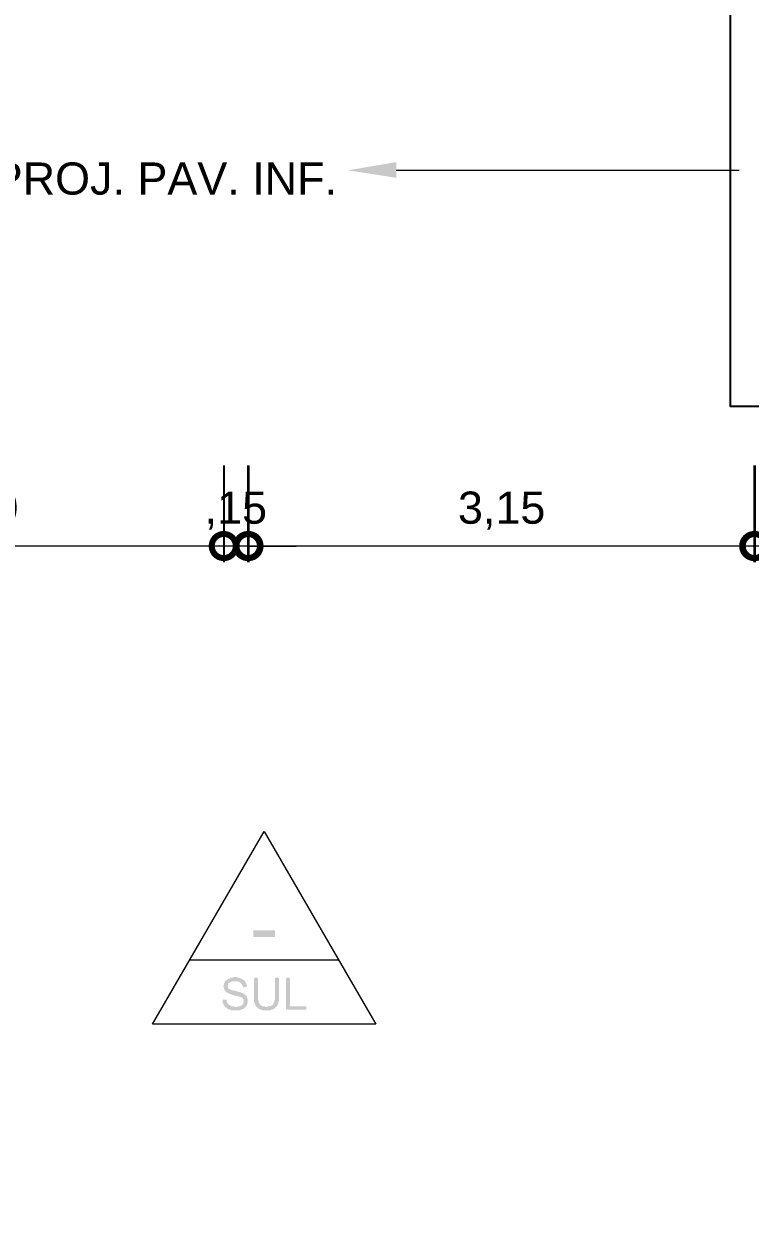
# Model space of a CAD drawing. Header units: millimetres. Extents: x 1293.7 to 1337.9, y 1512.4 to 1531.6.
# Drawn here: x 1320.24 to 1324.76, y 1512.44 to 1519.85 of the extents above; entities that cross this region are included whole.
import ezdxf

# ---------------------------------------------------------------- set-up
doc = ezdxf.new("R2010")
doc.units = ezdxf.units.MM
for name, color, linetype in [('ARQ_ALV CT', 5, 'Continuous'), ('ARQ_TXT 01', 130, 'Continuous'), ('PDF5_ARQ_COTA_AZUL', 5, 'Continuous'), ('PDF5_SIMB_02', 7, 'Continuous'), ('PDF5_SIMB_TXT', 7, 'Continuous'), ('SIMB_PREENCHIMENTO', 253, 'Continuous')]:
    doc.layers.add(name, color=color, linetype=linetype)
doc.layers.add('ARQ_COTA_AZUL', color=5, linetype='Continuous', lineweight=20, true_color=0x0000ff)
doc.styles.add('Annot_2.0mm', font='arial.ttf', dxfattribs={"height": 2})
doc.styles.add('cota', font='arial.ttf')
doc.dimstyles.new('Info 01 - annot', dxfattribs={"dimtxt": 2, "dimasz": 3, "dimexe": 1, "dimexo": 1, "dimgap": 1, "dimtad": 1, "dimzin": 4, "dimtxsty": 'cota', "dimblk": 'DOTSMALL', "dimcen": 2, "dimdle": 1, "dimclrd": 256, "dimclre": 256, "dimclrt": 1, "dimazin": 2, "dimtfac": 0.09, "dimtix": 1, "dimtmove": 2, "dimatfit": 2, "dimfxl": 5, "dimfxlon": 1, "dimtolj": 1, "dimtzin": 4, "dimlwd": -1, "dimarcsym": 1})

# ---------------------------------------------------------------- blocks, each defined once
blk = doc.blocks.new('_DotSmall')
at = {"color": 0, "linetype": 'ByBlock', "const_width": 0.5}
blk.add_lwpolyline([(-0.0625, 0, 1), (0.0625, 0, 1)], format="xyb", close=True, dxfattribs=at)
blk = doc.blocks.new('*D177')
at = {"layer": 'ARQ_COTA_AZUL', "lineweight": -2, "transparency": 16777216}
for p, q in [((1324.7878, 1517.1003), (1324.7878, 1516.5003)), ((1326.2878, 1517.1003), (1326.2878, 1516.5003))]:
    blk.add_line(p, q, dxfattribs=at)
at = {"layer": 'ARQ_COTA_AZUL', "transparency": 16777216}
blk.add_line((1326.3878, 1516.6003), (1324.6878, 1516.6003), dxfattribs=at)
at = {"layer": 'ARQ_COTA_AZUL', "transparency": 16777216, "xscale": 0.3, "yscale": 0.3, "zscale": 0.3, "rotation": 180}
blk.add_blockref('_DotSmall', (1324.7878, 1516.6003), dxfattribs=at)
at = {"layer": 'ARQ_COTA_AZUL', "transparency": 16777216, "xscale": 0.3, "yscale": 0.3, "zscale": 0.3}
blk.add_blockref('_DotSmall', (1326.2878, 1516.6003), dxfattribs=at)
at = {"layer": 'ARQ_COTA_AZUL', "color": 1, "transparency": 16777216, "insert": (1325.5378, 1516.8205), "char_height": 0.2, "attachment_point": 5, "style": 'cota'}
blk.add_mtext('\\A1;1,50', dxfattribs=at)
blk = doc.blocks.new('*D178')
at = {"layer": 'ARQ_COTA_AZUL', "lineweight": -2, "transparency": 16777216}
for p, q in [((1321.6415, 1517.1003), (1321.6415, 1516.5003)), ((1324.7915, 1517.1003), (1324.7915, 1516.5003))]:
    blk.add_line(p, q, dxfattribs=at)
at = {"layer": 'ARQ_COTA_AZUL', "transparency": 16777216}
blk.add_line((1324.8915, 1516.6003), (1321.5415, 1516.6003), dxfattribs=at)
at = {"layer": 'ARQ_COTA_AZUL', "transparency": 16777216, "xscale": 0.3, "yscale": 0.3, "zscale": 0.3, "rotation": 180}
blk.add_blockref('_DotSmall', (1321.6415, 1516.6003), dxfattribs=at)
at = {"layer": 'ARQ_COTA_AZUL', "transparency": 16777216, "xscale": 0.3, "yscale": 0.3, "zscale": 0.3}
blk.add_blockref('_DotSmall', (1324.7915, 1516.6003), dxfattribs=at)
at = {"layer": 'ARQ_COTA_AZUL', "color": 1, "transparency": 16777216, "insert": (1323.2165, 1516.8205), "char_height": 0.2, "attachment_point": 5, "style": 'cota'}
blk.add_mtext('\\A1;3,15', dxfattribs=at)
blk = doc.blocks.new('*D180')
at = {"layer": 'ARQ_COTA_AZUL', "lineweight": -2, "transparency": 16777216}
for p, q in [((1321.4878, 1517.1003), (1321.4878, 1516.5003)), ((1321.6378, 1517.1003), (1321.6378, 1516.5003))]:
    blk.add_line(p, q, dxfattribs=at)
at = {"layer": 'ARQ_COTA_AZUL', "transparency": 16777216}
for p, q in [((1321.4878, 1516.6003), (1321.1878, 1516.6003)), ((1321.6378, 1516.6003), (1321.4878, 1516.6003)), ((1321.6378, 1516.6003), (1321.9378, 1516.6003))]:
    blk.add_line(p, q, dxfattribs=at)
at = {"layer": 'ARQ_COTA_AZUL', "transparency": 16777216, "xscale": 0.3, "yscale": 0.3, "zscale": 0.3}
blk.add_blockref('_DotSmall', (1321.4878, 1516.6003), dxfattribs=at)
at = {"layer": 'ARQ_COTA_AZUL', "transparency": 16777216, "xscale": 0.3, "yscale": 0.3, "zscale": 0.3, "rotation": 180}
blk.add_blockref('_DotSmall', (1321.6378, 1516.6003), dxfattribs=at)
at = {"layer": 'ARQ_COTA_AZUL', "color": 1, "transparency": 16777216, "insert": (1321.5628, 1516.8205), "char_height": 0.2, "attachment_point": 5, "style": 'cota'}
blk.add_mtext('\\A1;,15', dxfattribs=at)
blk = doc.blocks.new('*D181')
at = {"layer": 'ARQ_COTA_AZUL', "lineweight": -2, "transparency": 16777216}
for p, q in [((1318.3878, 1517.1003), (1318.3878, 1516.5003)), ((1321.4878, 1517.1003), (1321.4878, 1516.5003))]:
    blk.add_line(p, q, dxfattribs=at)
at = {"layer": 'ARQ_COTA_AZUL', "transparency": 16777216}
blk.add_line((1321.5878, 1516.6003), (1318.2878, 1516.6003), dxfattribs=at)
at = {"layer": 'ARQ_COTA_AZUL', "transparency": 16777216, "xscale": 0.3, "yscale": 0.3, "zscale": 0.3, "rotation": 180}
blk.add_blockref('_DotSmall', (1318.3878, 1516.6003), dxfattribs=at)
at = {"layer": 'ARQ_COTA_AZUL', "transparency": 16777216, "xscale": 0.3, "yscale": 0.3, "zscale": 0.3}
blk.add_blockref('_DotSmall', (1321.4878, 1516.6003), dxfattribs=at)
at = {"layer": 'ARQ_COTA_AZUL', "color": 1, "transparency": 16777216, "insert": (1319.9378, 1516.8205), "char_height": 0.2, "attachment_point": 5, "style": 'cota'}
blk.add_mtext('\\A1;3,10', dxfattribs=at)
blk = doc.blocks.new('*D192')
at = {"layer": 'ARQ_COTA_AZUL', "transparency": 16777216}
blk.add_line((1334.4191, 1517.3698), (1334.4191, 1527.7198), dxfattribs=at)
at = {"layer": 'ARQ_COTA_AZUL', "lineweight": -2, "transparency": 16777216}
for p, q in [((1333.9191, 1527.6198), (1334.5191, 1527.6198)), ((1333.9191, 1517.4698), (1334.5191, 1517.4698))]:
    blk.add_line(p, q, dxfattribs=at)
at = {"layer": 'ARQ_COTA_AZUL', "transparency": 16777216, "xscale": 0.3, "yscale": 0.3, "zscale": 0.3}
for p, rotation in [((1334.4191, 1527.6198), 90), ((1334.4191, 1517.4698), 270)]:
    blk.add_blockref('_DotSmall', p, dxfattribs=dict(at, rotation=rotation))
at = {"layer": 'ARQ_COTA_AZUL', "color": 1, "transparency": 16777216, "insert": (1334.1989, 1522.5448), "char_height": 0.2, "attachment_point": 5, "rotation": 90, "style": 'cota'}
blk.add_mtext('\\A1;10,15', dxfattribs=at)
blk = doc.blocks.new('*D200')
at = {"layer": 'ARQ_COTA_AZUL', "transparency": 16777216}
blk.add_line((1312.9041, 1520.6698), (1312.9041, 1517.5198), dxfattribs=at)
at = {"layer": 'ARQ_COTA_AZUL', "lineweight": -2, "transparency": 16777216}
for p, q in [((1313.4041, 1520.5698), (1312.8041, 1520.5698)), ((1313.4041, 1517.6198), (1312.8041, 1517.6198))]:
    blk.add_line(p, q, dxfattribs=at)
at = {"layer": 'ARQ_COTA_AZUL', "transparency": 16777216, "xscale": 0.3, "yscale": 0.3, "zscale": 0.3}
for p, rotation in [((1312.9041, 1520.5698), 90), ((1312.9041, 1517.6198), 270)]:
    blk.add_blockref('_DotSmall', p, dxfattribs=dict(at, rotation=rotation))
at = {"layer": 'ARQ_COTA_AZUL', "color": 1, "transparency": 16777216, "insert": (1312.6839, 1519.0948), "char_height": 0.2, "attachment_point": 5, "rotation": 90, "style": 'cota'}
blk.add_mtext('\\A1;2,95', dxfattribs=at)
blk = doc.blocks.new('*D201')
at = {"layer": 'ARQ_COTA_AZUL', "transparency": 16777216}
for p, q in [((1312.9041, 1517.6198), (1312.9041, 1517.9198)), ((1312.9041, 1517.6198), (1312.9041, 1517.4698)), ((1312.9041, 1517.4698), (1312.9041, 1517.1698))]:
    blk.add_line(p, q, dxfattribs=at)
at = {"layer": 'ARQ_COTA_AZUL', "lineweight": -2, "transparency": 16777216}
for p, q in [((1313.4041, 1517.6198), (1312.8041, 1517.6198)), ((1313.4041, 1517.4698), (1312.8041, 1517.4698))]:
    blk.add_line(p, q, dxfattribs=at)
at = {"layer": 'ARQ_COTA_AZUL', "transparency": 16777216, "xscale": 0.3, "yscale": 0.3, "zscale": 0.3}
for p, rotation in [((1312.9041, 1517.6198), 270), ((1312.9041, 1517.4698), 90)]:
    blk.add_blockref('_DotSmall', p, dxfattribs=dict(at, rotation=rotation))
at = {"layer": 'ARQ_COTA_AZUL', "color": 1, "transparency": 16777216, "insert": (1312.6839, 1517.5448), "char_height": 0.2, "attachment_point": 5, "rotation": 90, "style": 'cota'}
blk.add_mtext('\\A1;,15', dxfattribs=at)
blk = doc.blocks.new('*D205')
at = {"layer": 'ARQ_COTA_AZUL', "transparency": 16777216}
blk.add_line((1311.5059, 1520.6698), (1311.5059, 1517.3698), dxfattribs=at)
at = {"layer": 'ARQ_COTA_AZUL', "lineweight": -2, "transparency": 16777216}
for p, q in [((1312.0059, 1520.5698), (1311.4059, 1520.5698)), ((1312.0059, 1517.4698), (1311.4059, 1517.4698))]:
    blk.add_line(p, q, dxfattribs=at)
at = {"layer": 'ARQ_COTA_AZUL', "transparency": 16777216, "xscale": 0.3, "yscale": 0.3, "zscale": 0.3}
for p, rotation in [((1311.5059, 1520.5698), 90), ((1311.5059, 1517.4698), 270)]:
    blk.add_blockref('_DotSmall', p, dxfattribs=dict(at, rotation=rotation))
at = {"layer": 'ARQ_COTA_AZUL', "color": 1, "transparency": 16777216, "insert": (1311.2858, 1519.0198), "char_height": 0.2, "attachment_point": 5, "rotation": 90, "style": 'cota'}
blk.add_mtext('\\A1;3,10', dxfattribs=at)
blk = doc.blocks.new('*D206')
at = {"layer": 'ARQ_COTA_AZUL', "transparency": 16777216}
blk.add_line((1310.346, 1527.7198), (1310.346, 1517.3698), dxfattribs=at)
at = {"layer": 'ARQ_COTA_AZUL', "lineweight": -2, "transparency": 16777216}
for p, q in [((1310.846, 1527.6198), (1310.246, 1527.6198)), ((1310.846, 1517.4698), (1310.246, 1517.4698))]:
    blk.add_line(p, q, dxfattribs=at)
at = {"layer": 'ARQ_COTA_AZUL', "transparency": 16777216, "xscale": 0.3, "yscale": 0.3, "zscale": 0.3}
for p, rotation in [((1310.346, 1527.6198), 90), ((1310.346, 1517.4698), 270)]:
    blk.add_blockref('_DotSmall', p, dxfattribs=dict(at, rotation=rotation))
at = {"layer": 'ARQ_COTA_AZUL', "color": 1, "transparency": 16777216, "insert": (1310.1258, 1522.5448), "char_height": 0.2, "attachment_point": 5, "rotation": 90, "style": 'cota'}
blk.add_mtext('\\A1;10,15', dxfattribs=at)

msp = doc.modelspace()

# ---------------------------------------------------------------- hatches: boundary and pattern name
at = {"layer": 'PDF5_SIMB_TXT', "transparency": 33554559}
for points in [[(1321.48, 1513.7793), (1321.5054, 1513.7793), (1321.5054, 1513.7793), (1321.5054, 1513.7751), (1321.5054, 1513.7708), (1321.5054, 1513.7708), (1321.5054, 1513.7666), (1321.5096, 1513.7624), (1321.5096, 1513.7624), (1321.5096, 1513.7581), (1321.5096, 1513.7581), (1321.5139, 1513.7539), (1321.5139, 1513.7539), (1321.5139, 1513.7539), (1321.5181, 1513.7497), (1321.5181, 1513.7497), (1321.5223, 1513.7454), (1321.5223, 1513.7454), (1321.5266, 1513.7454), (1321.5266, 1513.7412), (1321.5308, 1513.7412), (1321.5308, 1513.7412), (1321.535, 1513.7412), (1321.535, 1513.737), (1321.5393, 1513.737), (1321.5435, 1513.737), (1321.5435, 1513.737), (1321.5477, 1513.737), (1321.552, 1513.737), (1321.552, 1513.737), (1321.5562, 1513.7327), (1321.5604, 1513.7327), (1321.5604, 1513.7327), (1321.5647, 1513.7327), (1321.5647, 1513.7327), (1321.5689, 1513.7327), (1321.5731, 1513.737), (1321.5731, 1513.737), (1321.5774, 1513.737), (1321.5816, 1513.737), (1321.5816, 1513.737), (1321.5858, 1513.737), (1321.5858, 1513.737), (1321.5901, 1513.737), (1321.5901, 1513.7412), (1321.5943, 1513.7412), (1321.5985, 1513.7412), (1321.5985, 1513.7454), (1321.6028, 1513.7454), (1321.6028, 1513.7497), (1321.607, 1513.7497), (1321.607, 1513.7497), (1321.607, 1513.7539), (1321.6112, 1513.7581), (1321.6112, 1513.7581), (1321.6112, 1513.7624), (1321.6112, 1513.7624), (1321.6112, 1513.7666), (1321.6112, 1513.7666), (1321.6112, 1513.7708), (1321.6112, 1513.7751), (1321.6112, 1513.7751), (1321.6112, 1513.7793), (1321.607, 1513.7835), (1321.607, 1513.7835), (1321.607, 1513.7835), (1321.607, 1513.7878), (1321.6028, 1513.7878), (1321.6028, 1513.792), (1321.5985, 1513.792), (1321.5985, 1513.792), (1321.5943, 1513.7962), (1321.5901, 1513.7962), (1321.5901, 1513.7962), (1321.5858, 1513.7962), (1321.5858, 1513.7962), (1321.5858, 1513.7962), (1321.5816, 1513.8005), (1321.5816, 1513.8005), (1321.5774, 1513.8005), (1321.5731, 1513.8005), (1321.5731, 1513.8005), (1321.5689, 1513.8005), (1321.5647, 1513.8047), (1321.5604, 1513.8047), (1321.5562, 1513.8047), (1321.552, 1513.8047), (1321.552, 1513.8047), (1321.5477, 1513.8089), (1321.5477, 1513.8089), (1321.5435, 1513.8089), (1321.5393, 1513.8089), (1321.535, 1513.8089), (1321.535, 1513.8132), (1321.5308, 1513.8132), (1321.5266, 1513.8132), (1321.5266, 1513.8132), (1321.5223, 1513.8132), (1321.5223, 1513.8174), (1321.5181, 1513.8174), (1321.5181, 1513.8174), (1321.5139, 1513.8174), (1321.5139, 1513.8174), (1321.5139, 1513.8216), (1321.5096, 1513.8216), (1321.5054, 1513.8216), (1321.5054, 1513.8259), (1321.5012, 1513.8259), (1321.5012, 1513.8301), (1321.4969, 1513.8301), (1321.4969, 1513.8343), (1321.4969, 1513.8343), (1321.4927, 1513.8386), (1321.4927, 1513.8386), (1321.4927, 1513.8386), (1321.4927, 1513.8428), (1321.4885, 1513.8428), (1321.4885, 1513.847), (1321.4885, 1513.8513), (1321.4885, 1513.8513), (1321.4885, 1513.8555), (1321.4842, 1513.8597), (1321.4842, 1513.8597), (1321.4842, 1513.864), (1321.4842, 1513.864), (1321.4885, 1513.8682), (1321.4885, 1513.8724), (1321.4885, 1513.8724), (1321.4885, 1513.8767), (1321.4885, 1513.8767), (1321.4885, 1513.8809), (1321.4927, 1513.8851), (1321.4927, 1513.8851), (1321.4927, 1513.8894), (1321.4927, 1513.8894), (1321.4969, 1513.8936), (1321.4969, 1513.8936), (1321.5012, 1513.8978), (1321.5012, 1513.8978), (1321.5054, 1513.9021), (1321.5054, 1513.9021), (1321.5096, 1513.9021), (1321.5096, 1513.9063), (1321.5139, 1513.9063), (1321.5139, 1513.9105), (1321.5181, 1513.9105), (1321.5181, 1513.9105), (1321.5223, 1513.9105), (1321.5266, 1513.9105), (1321.5266, 1513.9148), (1321.5308, 1513.9148), (1321.5308, 1513.9148), (1321.535, 1513.9148), (1321.5393, 1513.9148), (1321.5393, 1513.9148), (1321.5435, 1513.9148), (1321.5477, 1513.919), (1321.5477, 1513.919), (1321.552, 1513.919), (1321.5562, 1513.919), (1321.5562, 1513.919), (1321.5604, 1513.919), (1321.5647, 1513.919), (1321.5647, 1513.919), (1321.5689, 1513.919), (1321.5731, 1513.9148), (1321.5731, 1513.9148), (1321.5774, 1513.9148), (1321.5816, 1513.9148), (1321.5816, 1513.9148), (1321.5858, 1513.9148), (1321.5858, 1513.9148), (1321.5901, 1513.9105), (1321.5943, 1513.9105), (1321.5943, 1513.9105), (1321.5943, 1513.9105), (1321.5985, 1513.9105), (1321.6028, 1513.9063), (1321.6028, 1513.9063), (1321.607, 1513.9063), (1321.607, 1513.9021), (1321.6112, 1513.9021), (1321.6112, 1513.9021), (1321.6155, 1513.8978), (1321.6155, 1513.8978), (1321.6197, 1513.8936), (1321.6197, 1513.8936), (1321.6197, 1513.8894), (1321.6239, 1513.8894), (1321.6239, 1513.8851), (1321.6239, 1513.8851), (1321.6239, 1513.8809), (1321.6282, 1513.8809), (1321.6282, 1513.8767), (1321.6282, 1513.8724), (1321.6282, 1513.8724), (1321.6324, 1513.8682), (1321.6324, 1513.8682), (1321.6324, 1513.864), (1321.6324, 1513.8597), (1321.6324, 1513.8597), (1321.6324, 1513.8597), (1321.607, 1513.8555), (1321.607, 1513.8597), (1321.607, 1513.864), (1321.6028, 1513.864), (1321.6028, 1513.8682), (1321.6028, 1513.8682), (1321.6028, 1513.8724), (1321.5985, 1513.8767), (1321.5985, 1513.8767), (1321.5985, 1513.8809), (1321.5943, 1513.8809), (1321.5943, 1513.8809), (1321.5943, 1513.8851), (1321.5901, 1513.8851), (1321.5901, 1513.8851), (1321.5858, 1513.8894), (1321.5858, 1513.8894), (1321.5816, 1513.8894), (1321.5816, 1513.8894), (1321.5774, 1513.8936), (1321.5731, 1513.8936), (1321.5731, 1513.8936), (1321.5689, 1513.8936), (1321.5647, 1513.8936), (1321.5604, 1513.8936), (1321.5604, 1513.8936), (1321.5562, 1513.8936), (1321.5562, 1513.8936), (1321.552, 1513.8936), (1321.5477, 1513.8936), (1321.5435, 1513.8936), (1321.5435, 1513.8936), (1321.5393, 1513.8936), (1321.535, 1513.8936), (1321.535, 1513.8894), (1321.5308, 1513.8894), (1321.5308, 1513.8894), (1321.5266, 1513.8894), (1321.5266, 1513.8851), (1321.5223, 1513.8851), (1321.5223, 1513.8851), (1321.5223, 1513.8851), (1321.5181, 1513.8809), (1321.5181, 1513.8809), (1321.5139, 1513.8767), (1321.5139, 1513.8767), (1321.5139, 1513.8724), (1321.5139, 1513.8682), (1321.5139, 1513.8682), (1321.5096, 1513.864), (1321.5096, 1513.864), (1321.5139, 1513.8597), (1321.5139, 1513.8597), (1321.5139, 1513.8555), (1321.5139, 1513.8555), (1321.5139, 1513.8513), (1321.5181, 1513.847), (1321.5181, 1513.847), (1321.5181, 1513.847), (1321.5223, 1513.847), (1321.5223, 1513.8428), (1321.5223, 1513.8428), (1321.5266, 1513.8428), (1321.5266, 1513.8428), (1321.5308, 1513.8428), (1321.5308, 1513.8386), (1321.535, 1513.8386), (1321.535, 1513.8386), (1321.5393, 1513.8386), (1321.5435, 1513.8343), (1321.5477, 1513.8343), (1321.552, 1513.8343), (1321.552, 1513.8343), (1321.5562, 1513.8343), (1321.5604, 1513.8343), (1321.5647, 1513.8301), (1321.5689, 1513.8301), (1321.5689, 1513.8301), (1321.5731, 1513.8301), (1321.5774, 1513.8259), (1321.5816, 1513.8259), (1321.5816, 1513.8259), (1321.5858, 1513.8259), (1321.5901, 1513.8259), (1321.5901, 1513.8259), (1321.5943, 1513.8216), (1321.5943, 1513.8216), (1321.5985, 1513.8216), (1321.5985, 1513.8216), (1321.6028, 1513.8216), (1321.6028, 1513.8216), (1321.6028, 1513.8174), (1321.607, 1513.8174), (1321.6112, 1513.8174), (1321.6112, 1513.8132), (1321.6155, 1513.8132), (1321.6155, 1513.8132), (1321.6197, 1513.8089), (1321.6197, 1513.8089), (1321.6239, 1513.8089), (1321.6239, 1513.8047), (1321.6282, 1513.8047), (1321.6282, 1513.8005), (1321.6282, 1513.8005), (1321.6282, 1513.8005), (1321.6324, 1513.7962), (1321.6324, 1513.7962), (1321.6324, 1513.792), (1321.6324, 1513.7878), (1321.6366, 1513.7878), (1321.6366, 1513.7835), (1321.6366, 1513.7835), (1321.6366, 1513.7793), (1321.6366, 1513.7751), (1321.6366, 1513.7751), (1321.6366, 1513.7708), (1321.6366, 1513.7666), (1321.6366, 1513.7666), (1321.6366, 1513.7624), (1321.6366, 1513.7581), (1321.6366, 1513.7581), (1321.6366, 1513.7539), (1321.6324, 1513.7539), (1321.6324, 1513.7497), (1321.6324, 1513.7454), (1321.6324, 1513.7454), (1321.6282, 1513.7412), (1321.6282, 1513.7412), (1321.6282, 1513.737), (1321.6239, 1513.737), (1321.6239, 1513.7327), (1321.6239, 1513.7327), (1321.6197, 1513.7285), (1321.6197, 1513.7285), (1321.6155, 1513.7285), (1321.6155, 1513.7243), (1321.6112, 1513.7243), (1321.607, 1513.72), (1321.607, 1513.72), (1321.6028, 1513.72), (1321.6028, 1513.72), (1321.5985, 1513.7158), (1321.5985, 1513.7158), (1321.5943, 1513.7158), (1321.5943, 1513.7158), (1321.5901, 1513.7158), (1321.5858, 1513.7116), (1321.5858, 1513.7116), (1321.5816, 1513.7116), (1321.5774, 1513.7116), (1321.5774, 1513.7116), (1321.5731, 1513.7116), (1321.5689, 1513.7116), (1321.5689, 1513.7116), (1321.5647, 1513.7116), (1321.5647, 1513.7116), (1321.5604, 1513.7116), (1321.5562, 1513.7116), (1321.5562, 1513.7116), (1321.552, 1513.7116), (1321.5477, 1513.7116), (1321.5435, 1513.7116), (1321.5435, 1513.7116), (1321.5393, 1513.7116), (1321.535, 1513.7116), (1321.535, 1513.7116), (1321.5308, 1513.7158), (1321.5308, 1513.7158), (1321.5266, 1513.7158), (1321.5266, 1513.7158), (1321.5223, 1513.7158), (1321.5181, 1513.72), (1321.5181, 1513.72), (1321.5139, 1513.72), (1321.5139, 1513.72), (1321.5096, 1513.7243), (1321.5096, 1513.7243), (1321.5054, 1513.7243), (1321.5054, 1513.7285), (1321.5012, 1513.7285), (1321.5012, 1513.7285), (1321.4969, 1513.7327), (1321.4969, 1513.7327), (1321.4927, 1513.737), (1321.4927, 1513.737), (1321.4927, 1513.7412), (1321.4885, 1513.7412), (1321.4885, 1513.7454), (1321.4885, 1513.7454), (1321.4842, 1513.7497), (1321.4842, 1513.7539), (1321.4842, 1513.7539), (1321.4842, 1513.7581), (1321.48, 1513.7581), (1321.48, 1513.7624), (1321.48, 1513.7666), (1321.48, 1513.7666), (1321.48, 1513.7708), (1321.48, 1513.7751), (1321.48, 1513.7751), (1321.48, 1513.7793)], [(1321.806, 1513.9148), (1321.8314, 1513.9148), (1321.8314, 1513.8005), (1321.8314, 1513.7962), (1321.8314, 1513.792), (1321.8314, 1513.7878), (1321.8314, 1513.7835), (1321.8314, 1513.7835), (1321.8314, 1513.7793), (1321.8314, 1513.7751), (1321.8314, 1513.7751), (1321.8314, 1513.7708), (1321.8314, 1513.7666), (1321.8271, 1513.7666), (1321.8271, 1513.7624), (1321.8271, 1513.7624), (1321.8271, 1513.7581), (1321.8271, 1513.7539), (1321.8271, 1513.7539), (1321.8271, 1513.7497), (1321.8229, 1513.7497), (1321.8229, 1513.7497), (1321.8229, 1513.7454), (1321.8229, 1513.7454), (1321.8187, 1513.7412), (1321.8187, 1513.737), (1321.8187, 1513.737), (1321.8144, 1513.7327), (1321.8144, 1513.7327), (1321.8102, 1513.7327), (1321.8102, 1513.7285), (1321.806, 1513.7285), (1321.806, 1513.7243), (1321.8017, 1513.7243), (1321.8017, 1513.72), (1321.7975, 1513.72), (1321.7975, 1513.72), (1321.7933, 1513.72), (1321.7933, 1513.7158), (1321.789, 1513.7158), (1321.7848, 1513.7158), (1321.7848, 1513.7158), (1321.7806, 1513.7158), (1321.7806, 1513.7116), (1321.7763, 1513.7116), (1321.7721, 1513.7116), (1321.7721, 1513.7116), (1321.7679, 1513.7116), (1321.7636, 1513.7116), (1321.7636, 1513.7116), (1321.7594, 1513.7116), (1321.7552, 1513.7116), (1321.7552, 1513.7116), (1321.7509, 1513.7116), (1321.7467, 1513.7116), (1321.7425, 1513.7116), (1321.7425, 1513.7116), (1321.7382, 1513.7116), (1321.734, 1513.7116), (1321.734, 1513.7116), (1321.7298, 1513.7116), (1321.7255, 1513.7116), (1321.7255, 1513.7158), (1321.7213, 1513.7158), (1321.7171, 1513.7158), (1321.7171, 1513.7158), (1321.7128, 1513.7158), (1321.7128, 1513.72), (1321.7086, 1513.72), (1321.7086, 1513.72), (1321.7086, 1513.72), (1321.7044, 1513.72), (1321.7044, 1513.7243), (1321.7001, 1513.7243), (1321.7001, 1513.7285), (1321.6959, 1513.7285), (1321.6959, 1513.7285), (1321.6917, 1513.7327), (1321.6917, 1513.7327), (1321.6874, 1513.737), (1321.6874, 1513.737), (1321.6874, 1513.7412), (1321.6832, 1513.7412), (1321.6832, 1513.7454), (1321.6832, 1513.7497), (1321.6832, 1513.7497), (1321.6832, 1513.7497), (1321.679, 1513.7539), (1321.679, 1513.7539), (1321.679, 1513.7581), (1321.679, 1513.7581), (1321.679, 1513.7624), (1321.679, 1513.7624), (1321.6747, 1513.7666), (1321.6747, 1513.7708), (1321.6747, 1513.7708), (1321.6747, 1513.7751), (1321.6747, 1513.7793), (1321.6747, 1513.7793), (1321.6747, 1513.7835), (1321.6747, 1513.7878), (1321.6747, 1513.792), (1321.6747, 1513.792), (1321.6747, 1513.7962), (1321.6747, 1513.8005), (1321.6747, 1513.9148), (1321.7001, 1513.9148), (1321.7001, 1513.8005), (1321.7001, 1513.7962), (1321.7001, 1513.792), (1321.7001, 1513.7878), (1321.7001, 1513.7835), (1321.7001, 1513.7835), (1321.7001, 1513.7793), (1321.7001, 1513.7751), (1321.7044, 1513.7751), (1321.7044, 1513.7708), (1321.7044, 1513.7666), (1321.7044, 1513.7666), (1321.7044, 1513.7624), (1321.7044, 1513.7624), (1321.7044, 1513.7624), (1321.7086, 1513.7581), (1321.7086, 1513.7539), (1321.7086, 1513.7539), (1321.7128, 1513.7497), (1321.7128, 1513.7497), (1321.7128, 1513.7454), (1321.7171, 1513.7454), (1321.7171, 1513.7454), (1321.7213, 1513.7412), (1321.7213, 1513.7412), (1321.7255, 1513.7412), (1321.7255, 1513.737), (1321.7298, 1513.737), (1321.7298, 1513.737), (1321.734, 1513.737), (1321.7382, 1513.737), (1321.7382, 1513.737), (1321.7425, 1513.737), (1321.7467, 1513.7327), (1321.7467, 1513.7327), (1321.7509, 1513.7327), (1321.7552, 1513.7327), (1321.7594, 1513.7327), (1321.7594, 1513.737), (1321.7636, 1513.737), (1321.7679, 1513.737), (1321.7721, 1513.737), (1321.7721, 1513.737), (1321.7763, 1513.737), (1321.7763, 1513.737), (1321.7806, 1513.7412), (1321.7806, 1513.7412), (1321.7848, 1513.7412), (1321.7848, 1513.7412), (1321.789, 1513.7454), (1321.789, 1513.7454), (1321.7933, 1513.7454), (1321.7933, 1513.7497), (1321.7933, 1513.7497), (1321.7933, 1513.7497), (1321.7975, 1513.7539), (1321.7975, 1513.7539), (1321.7975, 1513.7581), (1321.7975, 1513.7581), (1321.8017, 1513.7624), (1321.8017, 1513.7624), (1321.8017, 1513.7666), (1321.8017, 1513.7666), (1321.8017, 1513.7708), (1321.8017, 1513.7751), (1321.8017, 1513.7751), (1321.806, 1513.7793), (1321.806, 1513.7835), (1321.806, 1513.7878), (1321.806, 1513.7878), (1321.806, 1513.792), (1321.806, 1513.7962), (1321.806, 1513.8005)], [(1321.8745, 1513.7157), (1321.8745, 1513.9147), (1321.8999, 1513.9147), (1321.8999, 1513.7368), (1322.0015, 1513.7368), (1322.0015, 1513.7157)]]:
    msp.add_hatch(color=256, dxfattribs=at).paths.add_polyline_path(points)
at = {"layer": 'SIMB_PREENCHIMENTO'}
h = msp.add_hatch(dxfattribs=at)
h.set_pattern_fill('NET', color=256, scale=0.05)
h.set_pattern_definition([(0, (1252.14947, 1502.5232), (0, 0.15875), []), (90, (1252.14947, 1502.5232), (-0.15875, 1e-17), [])])
h.paths.add_polyline_path([(1324.6378, 1527.0698), (1323.1378, 1527.0698), (1323.1378, 1526.5398), (1323.2638, 1526.5398), (1323.6428, 1526.5398, -1), (1323.6428, 1526.1698), (1323.2638, 1526.1698), (1323.2583, 1526.1689), (1323.2583, 1526.1482), (1323.2233, 1526.1482), (1323.2233, 1526.1698), (1323.1378, 1526.1698), (1323.1378, 1525.5383), (1324.6378, 1525.5383), (1324.6378, 1525.6892), (1324.0378, 1525.6892), (1324.0378, 1525.7192, -0.429311), (1324.6378, 1526.2892)])
h.paths.add_polyline_path([(1324.6378, 1525.5083), (1323.1378, 1525.5083), (1323.1378, 1524.8698), (1324.6378, 1524.8698)])
h.paths.add_polyline_path([(1324.6378, 1526.2892, 0.429311), (1324.0378, 1525.7192), (1324.6378, 1525.7192)], flags=17)
h.paths.add_polyline_path([(1321.8178, 1525.4698), (1321.8178, 1524.8698), (1322.3878, 1524.8698, 0.429311)])
h.paths.add_polyline_path([(1295.7602, 1514.4446), (1295.4452, 1514.4446), (1295.4452, 1514.3186), (1295.4452, 1513.9396, -1), (1295.0752, 1513.9396), (1295.0752, 1514.3186), (1295.0743, 1514.3241), (1295.0536, 1514.3241), (1295.0536, 1514.3591), (1295.0752, 1514.4446), (1294.7602, 1514.4446), (1294.6584, 1514.4446), (1294.6584, 1513.2805), (1294.0808, 1513.2805), (1294.0808, 1512.4446), (1295.7602, 1512.4446), (1295.7602, 1512.5446), (1295.1602, 1512.5446), (1295.1602, 1512.5746, -0.429311), (1295.7602, 1513.1446)], flags=17)
h.paths.add_polyline_path([(1295.7602, 1514.4446), (1295.4452, 1514.4446), (1295.4452, 1514.3186), (1295.4452, 1513.9396, -1), (1295.0752, 1513.9396), (1295.0752, 1514.3186), (1295.0752, 1514.3276), (1295.0686, 1514.3276), (1295.0686, 1514.3241), (1295.0536, 1514.3241), (1295.0536, 1514.3591), (1295.0686, 1514.3591), (1295.0686, 1514.3556), (1295.0752, 1514.3556), (1295.0752, 1514.4446), (1294.7602, 1514.4446), (1294.6584, 1514.4446), (1294.6584, 1513.2805), (1293.6602, 1513.2805), (1293.6602, 1513.2761), (1294.0808, 1513.2761), (1294.0808, 1512.4446), (1295.7602, 1512.4446), (1295.7602, 1512.5446), (1295.1602, 1512.5446), (1295.1602, 1512.5746, -0.429311), (1295.7602, 1513.1446)])
h.paths.add_polyline_path([(1294.0921, 1512.5286), (1295.1483, 1512.5286), (1295.1483, 1513.2749), (1294.0921, 1513.2749)], flags=24)

# ---------------------------------------------------------------- linework, layer by layer
at = {"layer": 'ARQ_ALV CT'}
msp.add_lwpolyline([(1316.8378, 1522.9198), (1318.2378, 1522.9198), (1318.2378, 1520.5698), (1324.6378, 1520.5698), (1324.6378, 1517.4698), (1328.4378, 1517.4698), (1328.4378, 1522.0198)], dxfattribs=at)
at = {"layer": 'PDF5_ARQ_COTA_AZUL', "lineweight": 20}
msp.add_lwpolyline([(1322.5607, 1518.9372), (1324.6933, 1518.9372)], dxfattribs=at)
at = {"layer": 'PDF5_ARQ_COTA_AZUL', "transparency": 33554559}
msp.add_solid([(1322.5607, 1518.8906), (1322.2601, 1518.9372), (1322.5607, 1518.988)], dxfattribs=at)
at = {"layer": 'PDF5_SIMB_02', "lineweight": 20}
msp.add_lwpolyline([(1321.0447, 1513.6268), (1321.739, 1514.8248), (1322.4333, 1513.6268)], close=True, dxfattribs=at)
msp.add_lwpolyline([(1322.2004, 1514.0247), (1321.2775, 1514.0247)], dxfattribs=at)
at = {"layer": 'PDF5_SIMB_TXT', "lineweight": 20, "transparency": 33554559}
msp.add_solid([(1321.6713, 1514.1687), (1321.6713, 1514.211), (1321.8067, 1514.1687), (1321.8067, 1514.211)], dxfattribs=at)

# ---------------------------------------------------------------- texts
at = {"layer": 'ARQ_TXT 01', "insert": (1320.0502, 1518.9861), "char_height": 0.2, "width": 2.557195, "attachment_point": 1, "style": 'Annot_2.0mm'}
msp.add_mtext('PROJ. PAV. INF.', dxfattribs=at)

# ---------------------------------------------------------------- dimensions: what is measured, and where the dimension line sits
at = {"layer": 'ARQ_COTA_AZUL'}
for base, p1, p2, picture, middle in [((1310.346, 1517.4698), (1322.9878, 1527.6198), (1324.6378, 1517.4698), '*D206', (1310.1258, 1522.5448)), ((1311.5059, 1517.4698), (1318.2378, 1520.5698), (1324.6378, 1517.4698), '*D205', (1311.2858, 1519.0198)), ((1312.9041, 1517.6198), (1321.6378, 1520.5698), (1324.7878, 1517.6198), '*D200', (1312.6839, 1519.0948)), ((1312.9041, 1517.4698), (1324.7878, 1517.6198), (1324.6378, 1517.4698), '*D201', (1312.6839, 1517.5448))]:
    dim = msp.add_linear_dim(base=base, p1=p1, p2=p2, angle=90, dimstyle='Info 01 - annot', dxfattribs=at)
    dim.commit()
    dim.dimension.update_dxf_attribs({"geometry": picture, "text_midpoint": middle})
dim = msp.add_aligned_dim(p1=(1324.3517, 1517.4698), p2=(1324.3517, 1527.6198), distance=-10.0675, dimstyle='Info 01 - annot', dxfattribs=at)
dim.commit()
dim.dimension.update_dxf_attribs({"geometry": '*D192', "text_midpoint": (1334.1989, 1522.5448)})
for base, p1, p2, picture, middle in [((1321.6415, 1516.6003), (1324.7915, 1526.4351), (1321.6415, 1524.9351), '*D178', (1323.2165, 1516.8205)), ((1324.7878, 1516.6003), (1326.2878, 1523.5851), (1324.7878, 1524.9351), '*D177', (1325.5378, 1516.8205)), ((1318.3878, 1516.6003), (1321.4878, 1524.4851), (1318.3878, 1522.1351), '*D181', (1319.9378, 1516.8205)), ((1321.4878, 1516.6003), (1321.6378, 1524.2951), (1321.4878, 1524.4851), '*D180', (1321.5628, 1516.8205))]:
    dim = msp.add_linear_dim(base=base, p1=p1, p2=p2, dimstyle='Info 01 - annot', dxfattribs=at)
    dim.commit()
    dim.dimension.update_dxf_attribs({"geometry": picture, "text_midpoint": middle})

doc.saveas('drawing.dxf')
